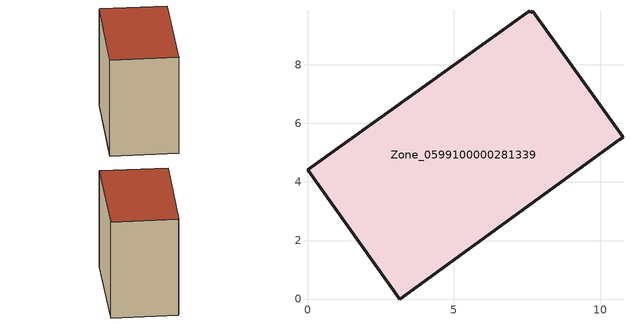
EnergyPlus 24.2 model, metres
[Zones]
Zone_0599100000281339
 floor ground (C_G): 0,4.41 7.59,9.84 7.63,9.78 7.7,9.83 10.77,5.52 10.65,5.43 3.15,0 z0
 wall outside (C_F): 10.77,5.52 7.7,9.83 7.63,9.78 7.59,9.84 0,4.41 3.15,0 10.65,5.43 10.77,5.52 z0:8.29
 roof outside (C_R): 7.59,9.84 0,4.41 3.15,0 10.65,5.43 10.77,5.52 7.7,9.83 7.63,9.78 z8.29
[BUILDING]
Pand.0599100000281339: North Axis=0; Terrain=City; Loads Convergence Tolerance Value=0.04; Temperature Convergence Tolerance Value=0.4; Solar Distribution=FullExterior; Maximum Number of Warmup Days=25; Minimum Number of Warmup Days=1
[Site:Location]
Rotterdam.The.Hague.AP_ZH_NLD Design_Conditions: Latitude=51.96; Longitude=4.45; Time Zone=1; Elevation=-4.5
[SITE:GROUNDTEMPERATURE:BUILDINGSURFACE]
18, 18, 18, 18, 18, 18, 18, 18, 18, 18, 18, 18
[MATERIAL] Thermal Absorptance=0.9; Solar Absorptance=0.7; Visible Absorptance=0.7
Name | Roughness | Thickness | Conductivity | Density | Specific Heat
G.TI.1975-1991 | MediumSmooth | 0.15 | 0.288461 | 540 | 1210
F.TI.1975-1991 | Rough | 0.3 | 0.230769 | 1920 | 840
R.TI.1975-1991 | MediumRough | 0.2 | 0.153846 | 1500 | 1000
[CONSTRUCTION]
C_G: G.TI.1975-1991
C_F: F.TI.1975-1991
C_R: R.TI.1975-1991
[ZONE]
Zone_0599100000281339: Type=1; Multiplier=1; Ceiling Height=Autocalculate; Volume=Autocalculate; Floor Area=autocalculate; Part of Total Floor Area=Yes
[ZONEINFILTRATION:DESIGNFLOWRATE]
Infil_Zone_0599100000281339: Zone or ZoneList or Space or SpaceList=Zone_0599100000281339; Schedule=AlwaysOn; Design Flow Rate Calculation Method=Flow/Area; Flow Rate per Floor Area=0.003; Constant Term Coefficient=1; Temperature Term Coefficient=0; Velocity Term Coefficient=0; Velocity Squared Term Coefficient=0
[HVACTEMPLATE:ZONE:IDEALLOADSAIRSYSTEM]
Zone_0599100000281339: Maximum Heating Supply Air Temperature=50; Minimum Cooling Supply Air Temperature=13; Maximum Heating Supply Air Humidity Ratio=0.0156; Minimum Cooling Supply Air Humidity Ratio=0.0077; Heating Limit=NoLimit; Cooling Limit=NoLimit; Dehumidification Control Type=ConstantSensibleHeatRatio; Cooling Sensible Heat Ratio=0.7; Dehumidification Setpoint=60; Humidification Control Type=None; Humidification Setpoint=30; Outdoor Air Method=None; Outdoor Air Flow Rate per Person=0.00944; Outdoor Air Flow Rate per Zone Floor Area=0; Outdoor Air Flow Rate per Zone=0; Demand Controlled Ventilation Type=None; Outdoor Air Economizer Type=NoEconomizer; Heat Recovery Type=None; Sensible Heat Recovery Effectiveness=0.7; Latent Heat Recovery Effectiveness=0.65
[ZONECONTROL:THERMOSTAT]
ThermostatControl_Zone_0599100000281339: Zone or ZoneList=Zone_0599100000281339; Control Type Schedule=DualSetpointControlType; Control 1=Thermostat_Zone_0599100000281339; Temperature Difference Between Cutout And Setpoint=0
[THERMOSTATSETPOINT:DUALSETPOINT]
Thermostat_Zone_0599100000281339: Heating Setpoint Temperature Schedule=HeatingSetpoint_Zone_0599100000281339; Cooling Setpoint Temperature Schedule=CoolingSetpoint_Zone_0599100000281339
[SCHEDULE:COMPACT]
HeatingSetpoint_Zone_0599100000281339: Through: 12/31, For: AllDays, Until: 24:00, 21
CoolingSetpoint_Zone_0599100000281339: Through: 12/31, For: AllDays, Until: 24:00, 24
DualSetpointControlType: Through: 12/31, For: AllDays, Until: 24:00, 4
AlwaysOn: Through: 12/31, For: AllDays, Until: 24:00, 1
